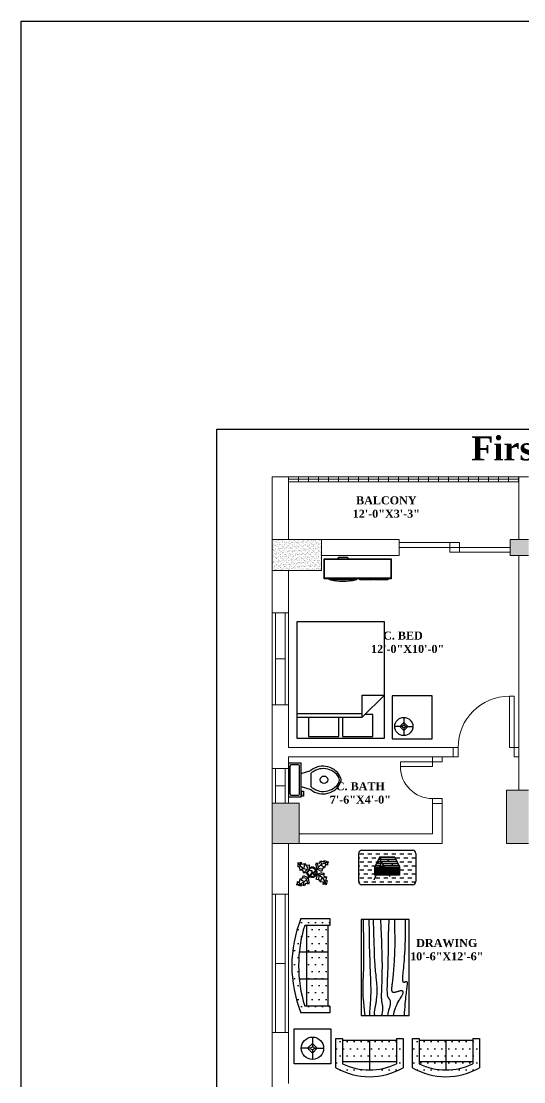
# Model space of a CAD drawing. Header units: inches. Extents: x -5775 to 2930, y 591 to 3437.
# Drawn here: x -5775 to -5461, y 1159 to 1822 of the extents above; entities that cross this region are included whole.
import ezdxf

# ---------------------------------------------------------------- set-up
doc = ezdxf.new("R2010")
doc.units = ezdxf.units.IN
doc.header["$LTSCALE"] = 20
doc.header["$MEASUREMENT"] = 0
doc.layers.get('0').update_dxf_attribs({"lineweight": 5})
for name, color, linetype in [('Accesories', 27, 'Continuous'), ('Box Text', 25, 'Continuous'), ('SpecialText', 4, 'Continuous'), ('Text', 250, 'Continuous')]:
    doc.layers.add(name, color=color, linetype=linetype)
for name, color, linetype, lineweight in [('Baranda', 251, 'Continuous', 5), ('Door', 32, 'Continuous', 5), ('Pillar', 250, 'Continuous', 5), ('Window', 32, 'Continuous', 5)]:
    doc.layers.add(name, color=color, linetype=linetype, lineweight=lineweight)
doc.styles.get("Standard").update_dxf_attribs({"font": 'times.ttf', "height": 6})
pattern_1 = [(360, (-5600.1784, 1162.061), (2.1875, 4.375), [0, -4.375])]

# ---------------------------------------------------------------- blocks, each defined once
blk = doc.blocks.new('Window1')
at = {"layer": 'Window'}
for p, q in [((36, 10), (-36, 10)), ((-36, 10), (-36, 0)), ((36, 8), (-36, 8)), ((0, 2), (0, 8)), ((36, 0), (36, 10)), ((-36, 2), (36, 2)), ((-36, 0), (36, 0))]:
    blk.add_line(p, q, dxfattribs=at)
blk = doc.blocks.new('Door4')
at = {"layer": 'Door'}
for points in [[(0, -3), (0, 0), (-6, 0), (-6, -3)], [(-26, -6), (-6, -6), (-6, -3), (-26, -3)], [(0, -29), (0, -26), (-6, -26), (-6, -29)]]:
    blk.add_lwpolyline(points, close=True, dxfattribs=at)
blk.add_arc((-6, -6), 20, 180, 270, dxfattribs=at)
blk = doc.blocks.new('Door1')
at = {"layer": 'Door'}
for points in [[(-6, 6), (-3, 6), (-3, 38), (-6, 38)], [(-41, 0), (-38, 0), (-38, 6), (-41, 6)], [(-3, 0), (0, 0), (0, 6), (-3, 6)]]:
    blk.add_lwpolyline(points, close=True, dxfattribs=at)
blk.add_arc((-6, 6), 32, 90, 180, dxfattribs=at)
blk = doc.blocks.new('Lamp - Table')
at = {"linetype": 'Continuous'}
for p, q in [((0, 7), (0, 1)), ((-1, 0), (-7, 0)), ((0, 3), (-3, 0)), ((-3, 0), (0, -3)), ((3, 0), (0, 3)), ((0, -3), (3, 0)), ((1, 0), (7, 0)), ((0, -1), (0, -7))]:
    blk.add_line(p, q, dxfattribs=at)
for radius in [7, 1]:
    blk.add_circle((0, 0), radius, dxfattribs=at)
blk = doc.blocks.new('Table - Rectangular Woodgrain 60 x 30 in.')
at = {"linetype": 'Continuous'}
for p, q in [((0, 0), (0, -30)), ((60, 0), (0, 0)), ((60, -30), (60, 0)), ((0, -30), (60, -30))]:
    blk.add_line(p, q, dxfattribs=at)
for points in [[(0, -2.4), (4.8155, -2.418), (9.0302, -2.4688), (12.709, -2.5477), (15.9167, -2.65), (18.7181, -2.7711), (21.1781, -2.9063), (23.3616, -3.0508), (25.3333, -3.2), (27.1477, -3.3495), (28.8172, -3.4958), (30.3437, -3.636), (31.7291, -3.7667), (32.9756, -3.8849), (34.0849, -3.9875), (35.059, -4.0714), (35.9, -4.1334), (36.6114, -4.1711), (37.2041, -4.1854), (37.6906, -4.1779), (38.0833, -4.15), (38.3948, -4.1034), (38.6375, -4.0396), (38.8239, -3.9602), (38.9666, -3.8667), (39.0764, -3.7608), (39.1573, -3.6448), (39.2116, -3.521), (39.2416, -3.3917), (39.2498, -3.2593), (39.2385, -3.1261), (39.21, -2.9944), (39.1666, -2.8667), (39.111, -2.7447), (39.0468, -2.6281), (38.978, -2.5163), (38.9083, -2.4083), (38.8418, -2.3035), (38.7823, -2.201), (38.7337, -2.1001), (38.7, -2), (38.6844, -1.9003), (38.6875, -1.8021), (38.7094, -1.707), (38.75, -1.6167), (38.8094, -1.5326), (38.8875, -1.4563), (38.9844, -1.3893), (39.1, -1.3333), (39.2351, -1.2896), (39.3937, -1.2583), (39.5804, -1.2396), (39.8, -1.2333), (40.057, -1.2396), (40.3562, -1.2583), (40.7023, -1.2896), (41.1, -1.3333), (41.5547, -1.3895), (42.0755, -1.4573), (42.6721, -1.5361), (43.3542, -1.625), (44.1316, -1.7233), (45.014, -1.8302), (46.0114, -1.9449), (47.1333, -2.0667), (48.3862, -2.1947), (49.7625, -2.3281), (51.2513, -2.4663), (52.8416, -2.6083), (54.5226, -2.7535), (56.2833, -2.9011), (58.1127, -3.0501), (60, -3.2)], [(0, -9.2), (6.5759, -9.0858), (11.9385, -9.0365), (16.2527, -9.0418), (19.6833, -9.0917), (22.3952, -9.1759), (24.5531, -9.2844), (26.322, -9.4069), (27.8666, -9.5333), (29.3241, -9.6553), (30.7203, -9.7719), (32.0532, -9.8837), (33.3208, -9.9917), (34.5213, -10.0965), (35.6526, -10.199), (36.7128, -10.2999), (37.7, -10.4), (38.6129, -10.4996), (39.4531, -10.5969), (40.223, -10.6895), (40.925, -10.775), (41.5613, -10.8512), (42.1344, -10.9156), (42.6465, -10.966), (43.1, -11), (43.4976, -11.0158), (43.8437, -11.0136), (44.143, -10.9942), (44.4, -10.9583), (44.6195, -10.9069), (44.8062, -10.8406), (44.9648, -10.7603), (45.1, -10.6667), (45.2155, -10.5598), (45.3114, -10.4365), (45.3871, -10.2929), (45.4416, -10.125), (45.4743, -9.929), (45.4844, -9.7011), (45.4709, -9.4371), (45.4333, -9.1333), (45.3716, -8.7883), (45.2896, -8.4104), (45.1919, -8.0107), (45.0833, -7.6), (44.9685, -7.1893), (44.8521, -6.7896), (44.7388, -6.4117), (44.6333, -6.0667), (44.54, -5.7628), (44.4614, -5.4979), (44.4001, -5.2675), (44.3583, -5.0667), (44.3384, -4.8909), (44.3427, -4.7354), (44.3736, -4.5956), (44.4333, -4.4667), (44.5236, -4.3453), (44.6427, -4.2333), (44.7884, -4.1339), (44.9583, -4.05), (45.1501, -3.9849), (45.3614, -3.9417), (45.59, -3.9234), (45.8333, -3.9333), (46.0915, -3.9749), (46.3734, -4.0531), (46.6906, -4.1736), (47.0542, -4.3417), (47.4756, -4.5629), (47.9661, -4.8427), (48.5372, -5.1866), (49.2, -5.6), (49.9676, -6.0844), (50.8594, -6.625), (51.8965, -7.2031), (53.1, -7.8), (54.491, -8.3969), (56.0906, -8.975), (57.9199, -9.5156), (60, -10)], [(0, -12.8), (5.1847, -12.9322), (9.6213, -13.0323), (13.3963, -13.1059), (16.5958, -13.1583), (19.3063, -13.1952), (21.614, -13.2219), (23.6054, -13.2439), (25.3666, -13.2667), (26.9728, -13.2947), (28.4531, -13.3281), (29.8256, -13.3663), (31.1083, -13.4083), (32.3191, -13.4535), (33.476, -13.501), (34.597, -13.5501), (35.7, -13.6), (36.7984, -13.6497), (37.8875, -13.6979), (38.9578, -13.743), (40, -13.7833), (41.0047, -13.8174), (41.9625, -13.8438), (42.864, -13.8607), (43.7, -13.8667), (44.4631, -13.8604), (45.1552, -13.8417), (45.7801, -13.8104), (46.3416, -13.7667), (46.8439, -13.7104), (47.2906, -13.6417), (47.6858, -13.5604), (48.0333, -13.4667), (48.3375, -13.3608), (48.6042, -13.2448), (48.8396, -13.121), (49.05, -12.9917), (49.2417, -12.8593), (49.4208, -12.7261), (49.5937, -12.5944), (49.7667, -12.4667), (49.9452, -12.3451), (50.1323, -12.2313), (50.3303, -12.1268), (50.5416, -12.0333), (50.7686, -11.9524), (51.0135, -11.8854), (51.2788, -11.8341), (51.5666, -11.8), (51.8785, -11.7843), (52.2116, -11.7865), (52.562, -11.8059), (52.926, -11.8417), (53.2998, -11.8931), (53.6795, -11.9594), (54.0614, -12.0397), (54.4416, -12.1333), (54.8223, -12.2401), (55.2293, -12.3625), (55.6942, -12.5037), (56.2489, -12.6667), (56.9251, -12.8547), (57.7545, -13.0708), (58.7689, -13.3182), (60, -13.6)], [(0, -18), (5.124, -17.7273), (9.6609, -17.5057), (13.6705, -17.3303), (17.2125, -17.1958), (20.3467, -17.0973), (23.1328, -17.0297), (25.6307, -16.9878), (27.9, -16.9667), (29.9928, -16.9617), (31.9302, -16.9703), (33.7254, -16.9907), (35.3917, -17.0208), (36.9423, -17.0588), (38.3906, -17.1026), (39.7499, -17.1503), (41.0333, -17.2), (42.2519, -17.2496), (43.4073, -17.2969), (44.4986, -17.3395), (45.525, -17.375), (46.4858, -17.4012), (47.3802, -17.4156), (48.2074, -17.416), (48.9667, -17.4), (49.6583, -17.3662), (50.2872, -17.3167), (50.8595, -17.2547), (51.3812, -17.1833), (51.8584, -17.1057), (52.2971, -17.025), (52.7034, -16.9443), (53.0833, -16.8667), (53.443, -16.7951), (53.789, -16.7313), (54.128, -16.6768), (54.4666, -16.6334), (54.8115, -16.6024), (55.1693, -16.5854), (55.5465, -16.5841), (55.95, -16.6), (56.3828, -16.6337), (56.8346, -16.6823), (57.2915, -16.7418), (57.7396, -16.8084), (58.165, -16.878), (58.5539, -16.9469), (58.8924, -17.0111), (59.1666, -17.0667), (59.3679, -17.1107), (59.5078, -17.1438), (59.6032, -17.1675), (59.6708, -17.1833), (59.7275, -17.193), (59.7901, -17.1979), (59.8753, -17.1998), (60, -17.2)], [(0, -22.4), (8.0098, -22.2501), (14.4094, -22.1011), (19.4168, -21.9535), (23.25, -21.8083), (26.1269, -21.6663), (28.2656, -21.5281), (29.884, -21.3947), (31.2, -21.2667), (32.3967, -21.1448), (33.5172, -21.0292), (34.5697, -20.9198), (35.5625, -20.8167), (36.5037, -20.7198), (37.4015, -20.6292), (38.2642, -20.5448), (39.1, -20.4667), (39.9164, -20.3951), (40.7187, -20.3313), (41.5117, -20.2768), (42.3, -20.2333), (43.0883, -20.2024), (43.8812, -20.1854), (44.6836, -20.1841), (45.5, -20.2), (46.3328, -20.234), (47.1747, -20.2844), (48.0163, -20.3488), (48.8479, -20.425), (49.66, -20.5106), (50.4429, -20.6031), (51.1872, -20.7004), (51.8833, -20.8), (52.5246, -20.8999), (53.1166, -20.9995), (53.6681, -21.0983), (54.1875, -21.1958), (54.6834, -21.2919), (55.1646, -21.3859), (55.6394, -21.4777), (56.1167, -21.5667), (56.6028, -21.6515), (57.0961, -21.7266), (57.5929, -21.7852), (58.0896, -21.8208), (58.5823, -21.8268), (59.0674, -21.7964), (59.5412, -21.723), (60, -21.6)], [(0, -25.2), (8.6355, -25.0504), (15.7026, -24.9031), (21.4049, -24.7606), (25.9458, -24.625), (29.529, -24.4988), (32.3578, -24.3844), (34.6359, -24.284), (36.5667, -24.2), (38.3213, -24.1341), (39.9417, -24.0854), (41.437, -24.0523), (42.8167, -24.0333), (44.0901, -24.0268), (45.2667, -24.0313), (46.3557, -24.0451), (47.3667, -24.0667), (48.309, -24.0947), (49.1928, -24.1287), (50.0284, -24.168), (50.826, -24.2125), (51.5959, -24.2617), (52.3483, -24.3151), (53.0935, -24.3725), (53.8417, -24.4334), (54.6009, -24.497), (55.3699, -24.561), (56.1454, -24.6226), (56.9239, -24.6792), (57.7021, -24.7279), (58.4764, -24.7662), (59.2435, -24.7911), (60, -24.8)], [(0, -28.8), (5.6867, -28.6681), (10.45, -28.5698), (14.407, -28.5012), (17.675, -28.4584), (20.3711, -28.4374), (22.6125, -28.4344), (24.5164, -28.4455), (26.2, -28.4667), (27.762, -28.4947), (29.2276, -28.5281), (30.6033, -28.5663), (31.8958, -28.6084), (33.1118, -28.6535), (34.2578, -28.7011), (35.3405, -28.7501), (36.3666, -28.8), (37.3443, -28.8497), (38.288, -28.8974), (39.2137, -28.9412), (40.1375, -28.9792), (41.0753, -29.0093), (42.0432, -29.0297), (43.0572, -29.0384), (44.1333, -29.0333), (45.2936, -29.0114), (46.5843, -28.9641), (48.0579, -28.8816), (49.7666, -28.7542), (51.7629, -28.5721), (54.0989, -28.3255), (56.8272, -28.0048), (60, -27.6)]]:
    blk.add_lwpolyline(points, dxfattribs=at)
blk = doc.blocks.new('Bed - Queen')
at = {"linetype": 'Continuous'}
for p, q in [((0, -80.00003), (0, 0)), ((0, 0), (59.99999, 0)), ((59.99999, 0), (59.99999, -80.00003)), ((7.99999, -1.2), (28.79998, -1.2)), ((7.99999, -14.4), (7.99999, -1.2)), ((28.79998, -1.2), (28.79998, -14.4)), ((31.19999, -1.2), (51.99999, -1.2)), ((31.19999, -14.4), (31.19999, -1.2)), ((51.99999, -1.2), (51.99999, -16.4)), ((0, -14.4), (44.8, -14.4)), ((59.99999, -29.6), (44.8, -14.4)), ((44.8, -14.4), (44.8, -29.6)), ((44.8, -16.8), (0, -16.8)), ((51.99999, -16.4), (46.79936, -16.4)), ((44.8, -29.6), (59.99999, -29.6)), ((59.99999, -80.00003), (0, -80.00003))]:
    blk.add_line(p, q, dxfattribs=at)
blk = doc.blocks.new('Entertainment Center')
at = {"linetype": 'Continuous'}
for p, q in [((-4, 0), (-5, -1)), ((4, 0), (-4, 0)), ((5, -1), (4, 0)), ((-17, -19), (-17, -1)), ((-17, -1), (43, -1)), ((-16.5, -18.5), (-16.5, -1.5)), ((-16.5, -1.5), (42.5, -1.5)), ((42.5, -1.5), (42.5, -18.5)), ((43, -1), (43, -19)), ((42.5, -18.5), (-16.5, -18.5)), ((43, -19), (-17, -19)), ((-12, -20), (-12, -19)), ((12, -20), (-12, -20)), ((12, -19), (12, -20)), ((15, -20), (15, -19)), ((27, -20), (15, -20)), ((27, -19), (27, -20)), ((28, -20), (28, -19)), ((40, -20), (28, -20)), ((40, -19), (40, -20))]:
    blk.add_line(p, q, dxfattribs=at)
blk.add_arc((0, 40), 61, 259.6111, 280.3889, dxfattribs=at)
blk = doc.blocks.new('Sofa - Roundback 7 ft.')
at = {"linetype": 'Continuous'}
for p, q in [((-12.00002, -32.4421), (-12.00003, -6.5971)), ((11.99997, -32.4421), (11.99998, -6.5971)), ((-36.000027, -34), (-36.000027, -11.4696)), ((-35.999844, -13.3819), (35.9998, -13.3819)), ((35.99998, -34), (35.99998, -11.4696)), ((-36.000027, -32.4421), (35.99998, -32.4421))]:
    blk.add_line(p, q, dxfattribs=at)
for points in [[(-36.000027, -34), (-42.000027, -34), (-42.000027, -8)], [(41.99998, -8), (41.99998, -34), (35.99998, -34)]]:
    blk.add_lwpolyline(points, dxfattribs=at)
for centre, radius, start, end in [((0, -114.25), 114.25, 68.43141, 111.5686), ((-0.00001, -127.1968), 121.1968, 72.72033, 107.2797)]:
    blk.add_arc(centre, radius, start, end, dxfattribs=at)
blk = doc.blocks.new('Toilet - top')
for p, q in [((9.5, -6), (9.5, -2)), ((-10, -8.5), (-8, -8.5)), ((-10, -9.5), (-10, -8.5)), ((-7, -9.5), (-10, -9.5)), ((-8, -8.5), (-8, -8)), ((-7, -8), (-7, -9.5)), ((-4, -8), (-6, -14)), ((4, -8), (6, -14)), ((4, -14), (-4, -14))]:
    blk.add_line(p, q)
blk.add_lwpolyline([(10.5, -8), (10.5, 0), (-10.5, 0), (-10.5, -8)], close=True)
for points in [[(-9.5, -2), (-9.5, -6)], [(8.5, -1), (-8.5, -1)], [(-8.5, -7), (8.5, -7)]]:
    blk.add_lwpolyline(points)
for centre, radius, start, end in [((-8.62, -1.88), 0.884, 81.8699, 188.1301), ((-8.62, -6.12), 0.884, 171.8699, 278.1301), ((8.62, -1.88), 0.884, 351.8699, 98.1301), ((8.62, -6.12), 0.884, 261.8699, 8.1301), ((3.52, -21.58), 12.17, 141.46911, 247.97143), ((4.2, -21.82), 11.33, 136.36773, 238.94682), ((-3.52, -21.58), 12.17, 292.02843, 38.53071), ((-4.2, -21.82), 11.33, 301.05301, 43.63209), ((0, -27.88), 4, 245.73182, 294.26817), ((0, -29), 4, 254.86053, 285.13947)]:
    blk.add_arc(centre, radius, start, end)
blk = doc.blocks.new('Sofa - Roundback Loveseat 5 ft.')
at = {"linetype": 'Continuous'}
for p, q in [((0, -32.44198), (0, -5.99998)), ((-24, -33.99998), (-24, -11.46958)), ((-23.9998, -13.38178), (23.99986, -13.38178)), ((24.00004, -33.99998), (24.00004, -11.46958)), ((-24, -32.44198), (24.00004, -32.44198))]:
    blk.add_line(p, q, dxfattribs=at)
for points in [[(-24, -33.99998), (-30, -33.99998), (-30, -7.99998)], [(30.00004, -7.99998), (30.00004, -33.99998), (24.00004, -33.99998)]]:
    blk.add_lwpolyline(points, dxfattribs=at)
for centre, radius, start, end in [((0, -60.24998), 60.24998, 60.13715, 119.8628), ((0, -61.38438), 55.38444, 64.32083, 115.6792)]:
    blk.add_arc(centre, radius, start, end, dxfattribs=at)
blk = doc.blocks.new('Plant - Rubber or Philodendron')
at = {"linetype": 'Continuous'}
for p, q in [((8.8871, 10.7908), (9.9809, 13.4933)), ((9.9809, 13.4933), (13.3837, 12.301)), ((10.5828, 12.6946), (10.8893, 9.7953)), ((13.3837, 12.301), (14.68, 13.9039)), ((14.5816, 13.2037), (14.3848, 11.8033)), ((14.68, 13.9039), (19.3848, 11.8146)), ((-16.2005, 11.4774), (-13.9899, 8.1064)), ((-16.2005, 11.4774), (-14.8639, 10.7964)), ((-16.0159, 6.3329), (-16.2005, 11.4774)), ((-14.0069, 5.8704), (-16.0159, 6.3329)), ((-15.3434, 6.5514), (-13.9984, 6.9884)), ((-14.8639, 10.7964), (-12.6195, 11.8975)), ((-13.5868, 2.2894), (-14.0069, 5.8704)), ((-13.9899, 8.1064), (-9.5434, 4.7185)), ((-10.6784, 2.491), (-13.5868, 2.2894)), ((-13.3174, 8.325), (-13.0735, 11.0065)), ((-13.1329, 3.1804), (-10.6614, 4.727)), ((-12.6195, 11.8975), (-12.1909, 9.4345)), ((-12.1909, 9.4345), (-8.3829, 10.3)), ((-9.5858, -0.8715), (-10.6784, 2.491)), ((-9.5434, 4.7185), (-4.1917, 2.9888)), ((-9.1318, 0.0195), (-5.9793, 2.9025)), ((-8.8369, 9.409), (-9.0894, 5.6095)), ((-8.3829, 10.3), (-7.0549, 8.501)), ((-7.1228, -0.443), (-3.5248, 2.2131)), ((-7.0549, 8.501), (-3.0284, 8.6941)), ((-4.8529, 4.012), (-5.7184, 7.82)), ((-3.5248, 2.2131), (-3.3011, 2.4355)), ((-3.3011, 2.4355), (-0.5306, 1.7947)), ((-3.0284, 8.6941), (-3.0709, 3.1041)), ((-3.0709, 3.1041), (0.0797, 2.3163)), ((-0.5306, 1.7947), (-0.2255, -0.5527)), ((-0.5306, 1.7947), (-0.5306, 1.7947)), ((0.0797, 2.3163), (0.4866, -0.031)), ((0.4866, -0.031), (2.1141, 0.2298)), ((2.1141, 0.2298), (5.4346, 3.9146)), ((6.1032, 3.6844), (2.8262, -0.031)), ((4.6914, 8.8812), (5.3859, 11.2828)), ((4.6914, 8.8812), (5.5014, 4.4831)), ((5.3859, 11.2828), (8.8871, 10.7908)), ((5.4346, 3.9146), (5.5014, 4.4831)), ((5.9878, 10.4842), (7.1971, 6.3869)), ((11.1089, 1.1958), (6.1032, 3.6844)), ((10.3916, 8.7942), (6.2847, 4.4028)), ((7.7005, 4.8881), (11.5025, 3.9967)), ((15.3859, 11.3055), (10.3916, 8.7942)), ((14.2977, 6.1031), (10.9934, 7.9956)), ((12.7005, 4.8994), (11.1089, 1.1958)), ((14.8995, 5.3044), (12.7005, 4.8994)), ((15.7909, 9.1065), (14.8995, 5.3044)), ((15.2875, 10.6053), (17.5907, 9.2105)), ((19.3848, 11.8146), (15.3859, 11.3055)), ((18.1925, 8.4119), (15.7909, 9.1065)), ((19.3848, 11.8146), (18.1868, 10.9119)), ((18.1868, 10.9119), (18.1925, 8.4119)), ((-16.8157, -10.7754), (-14.4141, -11.4699)), ((-16.8101, -13.2754), (-16.8157, -10.7754)), ((-13.9107, -12.9688), (-16.2139, -11.574)), ((-14.4141, -11.4699), (-13.5228, -7.6679)), ((-14.0091, -13.669), (-9.0148, -11.1577)), ((-13.5228, -7.6679), (-11.3237, -7.2629)), ((-12.921, -8.4665), (-9.6166, -10.359)), ((-11.3237, -7.2629), (-9.7321, -3.5593)), ((-6.3237, -7.2516), (-10.1257, -6.3602)), ((-9.7321, -3.5593), (-4.7264, -6.0479)), ((-7.1228, -0.443), (-9.5858, -0.8715)), ((-9.206, -15.0581), (-9.5126, -12.1588)), ((-9.0148, -11.1577), (-4.9047, -6.8122)), ((-4.611, -12.8477), (-5.8203, -8.7504)), ((-2.019, -3.6148), (-4.7264, -6.0479)), ((-4.1246, -6.8466), (-4.0579, -6.2781)), ((-3.3146, -11.2447), (-4.1246, -6.8466)), ((-4.0579, -6.2781), (-0.9375, -3.1608)), ((-3.3146, -11.2447), (-4.0092, -13.6463)), ((-2.019, -3.6148), (-0.2255, -0.5527)), ((-0.9375, -3.1608), (0.5883, -0.8135)), ((0.5883, -0.8135), (2.2447, -2.0916)), ((2.8262, -0.031), (1.3003, -0.5527)), ((1.3003, -0.5527), (2.4193, -1.4655)), ((2.2447, -2.0916), (6.7108, -2.6626)), ((2.4193, -1.4655), (6.895, -2.1175)), ((4.943, -7.9659), (6.7108, -2.6626)), ((8.8321, -9.0266), (4.943, -7.9659)), ((11.6605, -0.5413), (6.895, -2.1175)), ((12.3677, -6.1981), (7.219, -2.6772)), ((8.125, -4.0768), (7.7715, -7.9659)), ((8.3544, -2.7453), (13.1973, -2.1704)), ((9.5392, -11.1479), (8.8321, -9.0266)), ((13.4283, -11.5015), (9.5392, -11.1479)), ((10.2463, -10.4408), (11.6605, -6.9053)), ((11.6605, -0.5413), (14.1354, -0.8948)), ((15.5496, -10.7943), (12.3677, -6.1981)), ((13.0748, -13.9763), (13.4283, -11.5015)), ((16.2567, -5.8446), (13.4283, -6.5517)), ((14.8425, -10.7943), (13.7819, -13.2692)), ((14.1354, -0.8948), (14.1354, -4.4304)), ((14.1354, -4.4304), (16.9638, -5.1375)), ((16.6103, -14.6834), (15.5496, -10.7943)), ((17.3174, -9.7337), (15.9032, -9.7337)), ((16.9638, -5.1375), (16.2567, -8.673)), ((16.2567, -8.673), (18.0245, -9.7337)), ((18.0245, -9.7337), (16.6103, -14.6834)), ((-18.008, -14.1781), (-16.8101, -13.2754)), ((-18.008, -14.1781), (-14.0091, -13.669)), ((-13.3032, -16.2674), (-18.008, -14.1781)), ((-12.0069, -14.6645), (-13.3032, -16.2674)), ((-13.2048, -15.5672), (-13.008, -14.1668)), ((-8.6042, -15.8568), (-12.0069, -14.6645)), ((-7.5103, -13.1543), (-8.6042, -15.8568)), ((-4.0092, -13.6463), (-7.5103, -13.1543)), ((15.5496, -13.6228), (13.0748, -13.9763)), ((16.6103, -14.6834), (15.5496, -13.6228))]:
    blk.add_line(p, q, dxfattribs=at)
for centre, radius, start, end in [((0.0308, 0.1664), 6, 178.6147, 235.1169), ((0.0308, 0.1664), 5, 168.1647, 238.6725), ((0, 0), 6.1275, 34.37569, 120.1028), ((-0.0601, -0.2075), 5.2461, 33.82192, 124.9414), ((-0.2664, 0.1682), 5.2775, 338.4094, 20.03007), ((-0.098, 0.1364), 6.1288, 341.2017, 26.09184), ((-0.0234, 0.3825), 6.1492, 242.5812, 331.2714), ((-0.1102, 0.4886), 5.2883, 247.3711, 327.472)]:
    blk.add_arc(centre, radius, start, end, dxfattribs=at)

msp = doc.modelspace()

# ---------------------------------------------------------------- hatches: boundary and pattern name
at = {"layer": 'Accesories'}
h = msp.add_hatch(dxfattribs=at)
h.set_pattern_fill('DASH', color=256, scale=20, angle=180, style=0)
h.set_pattern_definition([(180, (-5528.7992, 1303.5828), (-2.5, -2.5), [2.5, -2.5])])
h.paths.add_polyline_path([(-5528.8, 1301.58, 0.414214), (-5530.8, 1303.58), (-5562.49, 1303.58, 0.414214), (-5564.49, 1301.58), (-5564.49, 1284.05, 0.414214), (-5562.49, 1282.05), (-5530.8, 1282.05, 0.414214), (-5528.8, 1284.05)])
h.paths.add_polyline_path([(-5538.95, 1293.23), (-5538.95, 1288.03), (-5554.41, 1288.03), (-5554.41, 1293.23), (-5551.46, 1299.14), (-5541.9, 1299.14)], flags=16)
h.paths.add_polyline_path([(-5551.51, 1293.23), (-5550.24, 1296.18), (-5548.52, 1293.23)], flags=0)
h = msp.add_hatch(dxfattribs=at)
h.set_pattern_fill('AR-RSHKE', color=256, scale=2, angle=180, style=0)
h.set_pattern_definition([(180, (-5538.95, 1299.135), (-51, -24), [12, -10, 14, -6, 18, -8]), (180, (-5550.95, 1298.135), (-51, -24), [10, -38, 8, -12]), (180, (-5574.95, 1300.635), (-51, -24), [6, -62]), (270, (-5538.95, 1299.135), (17, -24), [23, -73]), (270, (-5550.95, 1299.135), (17, -24), [22.5, -73.5]), (270, (-5560.95, 1299.135), (17, -24), [21, -75]), (270, (-5574.95, 1300.635), (17, -24), [23, -73]), (270, (-5580.95, 1300.635), (17, -24), [23, -73]), (270, (-5598.95, 1299.135), (17, -24), [22, -74])])
h.paths.add_polyline_path([(-5551.46, 1299.14), (-5554.41, 1293.23), (-5551.51, 1293.23), (-5550.24, 1296.18), (-5548.52, 1293.23), (-5538.95, 1293.23), (-5541.9, 1299.14)])
h = msp.add_hatch(dxfattribs=at)
h.set_pattern_fill('DOLMIT', color=256, scale=5, angle=180, style=0)
h.set_pattern_definition([(180, (-5538.9494, 1299.135), (-5e-16, -1.25), []), (225, (-5538.9494, 1299.135), (2.5, -2.5), [1.7678, -3.5355])])
h.paths.add_polyline_path([(-5551.46, 1299.14), (-5554.41, 1293.23), (-5551.51, 1293.23), (-5550.24, 1296.18), (-5548.52, 1293.23), (-5538.95, 1293.23), (-5541.9, 1299.14)])
h = msp.add_hatch(dxfattribs=at)
h.set_pattern_fill('BOX', color=256, angle=180, style=0)
h.set_pattern_definition([(270, (-5538.9494, 1293.2343), (1, -4e-16), []), (270, (-5539.1994, 1293.2343), (1, -4e-16), []), (180, (-5538.9494, 1293.2343), (-4e-16, -1), [-0.25, 0.25]), (180, (-5538.9494, 1292.9843), (-4e-16, -1), [-0.25, 0.25]), (180, (-5538.9494, 1292.7343), (-4e-16, -1), [0.25, -0.25]), (180, (-5538.9494, 1292.4843), (-4e-16, -1), [0.25, -0.25]), (270, (-5539.4494, 1293.2343), (1, -4e-16), [0.25, -0.25]), (270, (-5539.6994, 1293.2343), (1, -4e-16), [0.25, -0.25])])
h.paths.add_polyline_path([(-5548.52, 1293.23), (-5545.49, 1288.03), (-5538.95, 1288.03), (-5538.95, 1293.23)])
h.paths.add_polyline_path([(-5553.76, 1288.03), (-5545.49, 1288.03), (-5548.52, 1293.23), (-5551.51, 1293.23)])
h.paths.add_polyline_path([(-5551.51, 1293.23), (-5554.41, 1293.23), (-5554.41, 1288.03), (-5553.76, 1288.03)])
h = msp.add_hatch(dxfattribs=at)
h.set_pattern_fill('DOTS', color=256, scale=70, style=0)
h.set_pattern_definition(pattern_1)
h.paths.add_polyline_path([(-5583.55, 1256.61), (-5596.89, 1256.61), (-5596.89, 1239.81), (-5583.55, 1239.81)], flags=16)
h.paths.add_polyline_path([(-5598.23, 1206.21, -0.151948), (-5598.23, 1256.61), (-5582.46, 1256.61), (-5582.46, 1260.81), (-5600.66, 1260.81, 0.190476), (-5600.66, 1202.01), (-5582.46, 1202.01), (-5582.46, 1206.21)])
h = msp.add_hatch(dxfattribs=at)
h.set_pattern_fill('DOTS', color=256, scale=70, style=0)
h.set_pattern_definition(pattern_1)
h.paths.add_polyline_path([(-5510.02, 1184.77), (-5526.82, 1184.77), (-5526.82, 1171.43), (-5510.02, 1171.43)], flags=17)
h.paths.add_polyline_path([(-5493.22, 1184.77), (-5510.02, 1184.77), (-5510.02, 1171.43), (-5493.22, 1171.43)], flags=17)
h.paths.add_polyline_path([(-5493.22, 1171.43), (-5510.02, 1171.43), (-5510.02, 1166.26, 0.112519), (-5493.22, 1170.09)], flags=17)
h.paths.add_polyline_path([(-5510.02, 1171.43), (-5526.82, 1171.43), (-5526.82, 1170.09, 0.112519), (-5510.02, 1166.26)], flags=17)
h.paths.add_polyline_path([(-5526.82, 1185.86), (-5531.02, 1185.86), (-5531.02, 1167.66, 0.266667), (-5489.02, 1167.66), (-5489.02, 1185.86), (-5493.22, 1185.86), (-5493.22, 1170.09, -0.227923), (-5526.82, 1170.09)])
h.paths.add_polyline_path([(-5583.55, 1239.81), (-5596.89, 1239.81), (-5596.89, 1223.01), (-5583.55, 1223.01)])
h.paths.add_polyline_path([(-5583.55, 1256.61), (-5596.89, 1256.61), (-5596.89, 1239.81), (-5583.55, 1239.81)])
h = msp.add_hatch(dxfattribs=at)
h.set_pattern_fill('DOTS', color=256, scale=70, style=0)
h.set_pattern_definition(pattern_1)
h.paths.add_polyline_path([(-5596.89, 1223.01), (-5596.89, 1206.21), (-5583.55, 1206.21), (-5583.55, 1223.01)], flags=17)
h = msp.add_hatch(dxfattribs=at)
h.set_pattern_fill('DOTS', color=256, scale=70, style=0)
h.set_pattern_definition(pattern_1)
h.paths.add_polyline_path([(-5578.76, 1185.86), (-5578.76, 1167.66, 0.266667), (-5536.76, 1167.66), (-5536.76, 1185.86), (-5540.96, 1185.86), (-5540.96, 1170.09, -0.227923), (-5574.56, 1170.09), (-5574.56, 1185.86)])
h = msp.add_hatch(dxfattribs=at)
h.set_pattern_fill('DOTS', color=256, scale=70, style=0)
h.set_pattern_definition(pattern_1)
h.paths.add_polyline_path([(-5557.76, 1184.77), (-5574.56, 1184.77), (-5574.56, 1171.43), (-5557.76, 1171.43)], flags=17)
h = msp.add_hatch(dxfattribs=at)
h.set_pattern_fill('DOTS', color=256, scale=70, style=0)
h.set_pattern_definition(pattern_1)
h.paths.add_polyline_path([(-5540.96, 1184.77), (-5557.76, 1184.77), (-5557.76, 1171.43), (-5540.96, 1171.43)], flags=17)
at = {"layer": 'Baranda'}
h = msp.add_hatch(dxfattribs=at)
h.set_pattern_fill('GRATE', color=256, scale=50, style=0)
h.set_pattern_definition([(360, (-5608.4452, 1533.861), (4e-16, 1.5625), []), (90, (-5608.445, 1533.861), (-6.25, 2e-15), [])])
h.paths.add_polyline_path([(-5464.45, 1536.86), (-5608.45, 1536.86), (-5608.45, 1533.86), (-5464.45, 1533.86)])
at = {"layer": 'Pillar'}
h = msp.add_hatch(dxfattribs=at)
h.set_pattern_fill('AR-SAND', color=256, style=0)
h.set_pattern_definition([(37.5, (-5618.4452, 753.861), (-0.0629934, 1.9268238), [0, -1.52, 0, -1.7, 0, -1.625]), (7.5, (-5618.4452, 753.861), (1.769777, 2.822146), [0, -0.82, 0, -1.37, 0, -0.525]), (327.5, (-5619.6752, 753.861), (3.114142, 0.005659), [0, -0.5, 0, -1.8, 0, -2.35]), (317.5, (-5619.6752, 753.861), (3.006127, 0.8776756), [0, -0.25, 0, -1.18, 0, -1.35])])
h.paths.add_polyline_path([(-5100.45, 799.3), (-5131.1, 799.3), (-5131.1, 779.86), (-5100.45, 779.86)])
h.paths.add_polyline_path([(-5100.45, 990.59), (-5131.1, 990.59), (-5131.1, 971.15), (-5100.45, 971.15)])
h.paths.add_polyline_path([(-5230.45, 792.34), (-5243.9, 792.34), (-5243.9, 753.86), (-5230.45, 753.86)])
h.paths.add_polyline_path([(-5230.45, 983.86), (-5258.87, 983.86), (-5258.87, 977.86), (-5258.87, 969.64), (-5230.45, 969.64)])
h.paths.add_polyline_path([(-5100.45, 1333.03), (-5110.45, 1333.03), (-5117.24, 1333.03), (-5117.24, 1307.86), (-5100.45, 1307.86)])
h.paths.add_polyline_path([(-5246.6, 1341.09), (-5260.45, 1341.09), (-5260.45, 1313.86), (-5260.45, 1307.86), (-5254.45, 1307.86), (-5246.6, 1307.86)])
h.paths.add_polyline_path([(-5458.45, 1497.86), (-5469.9, 1497.86), (-5469.9, 1487.86), (-5458.45, 1487.86)])
h.paths.add_polyline_path([(-5601.65, 1333.03), (-5618.45, 1333.03), (-5618.45, 1307.86), (-5601.65, 1307.86)])
h.paths.add_polyline_path([(-5458.45, 1341.09), (-5472.29, 1341.09), (-5472.29, 1307.86), (-5464.45, 1307.86), (-5458.45, 1307.86), (-5458.45, 1313.86)])
h.paths.add_polyline_path([(-5587.79, 990.59), (-5618.45, 990.59), (-5618.45, 971.15), (-5587.79, 971.15)])
h.paths.add_polyline_path([(-5460.02, 983.86), (-5488.45, 983.86), (-5488.45, 969.64), (-5460.02, 969.64)])
h.paths.add_polyline_path([(-5587.79, 799.3), (-5618.45, 799.3), (-5618.45, 779.86), (-5587.79, 779.86)])
h.paths.add_polyline_path([(-5475, 792.34), (-5488.45, 792.34), (-5488.45, 753.86), (-5475, 753.86)])
h = msp.add_hatch(dxfattribs=at)
h.set_pattern_fill('AR-SAND', color=256, style=0)
h.set_pattern_definition([(37.5, (-5618.359, 1478.419), (-0.06299, 1.926824), [0, -1.52, 0, -1.7, 0, -1.625]), (7.5, (-5618.359, 1478.419), (1.76978, 2.82215), [0, -0.82, 0, -1.37, 0, -0.525]), (327.5, (-5619.589, 1478.419), (3.11414, 0.00566), [0, -0.5, 0, -1.8, 0, -2.35]), (317.5, (-5619.589, 1478.419), (3.00613, 0.87768), [0, -0.25, 0, -1.18, 0, -1.35])])
h.paths.add_polyline_path([(-5618.36, 1478.42), (-5587.71, 1478.42), (-5587.71, 1497.86), (-5618.36, 1497.86)])

# ---------------------------------------------------------------- linework, layer by layer
for p, q in [((-5618.45, 1536.86), (-5618.45, 1497.86)), ((-5618.45, 1536.86), (-5608.45, 1536.86)), ((-5608.45, 1536.86), (-5608.45, 1497.86)), ((-5464.45, 1524.86), (-5464.45, 1536.86)), ((-5464.45, 1536.86), (-5458.45, 1536.86)), ((-5464.45, 1524.86), (-5464.45, 1497.86)), ((-5608.45, 1497.86), (-5618.36, 1497.86)), ((-5539.26, 1497.86), (-5608.45, 1497.86)), ((-5539.26, 1497.86), (-5553.45, 1497.86)), ((-5539.26, 1487.86), (-5539.26, 1497.86)), ((-5559.45, 1487.86), (-5587.71, 1487.86)), ((-5553.45, 1487.86), (-5559.45, 1487.86)), ((-5553.45, 1487.86), (-5539.26, 1487.86)), ((-5464.45, 1487.86), (-5464.45, 1367.86)), ((-5618.45, 1478.42), (-5618.45, 727.86)), ((-5608.45, 1478.42), (-5608.45, 1367.86)), ((-5608.45, 1367.86), (-5502.45, 1367.86)), ((-5512.45, 1367.86), (-5502.45, 1367.86)), ((-5470.45, 1367.86), (-5464.45, 1367.86)), ((-5470.45, 1367.86), (-5464.45, 1367.86)), ((-5608.45, 1361.86), (-5518.45, 1361.86)), ((-5608.45, 1361.86), (-5608.45, 1333.03)), ((-5518.45, 1361.86), (-5518.45, 1355.86)), ((-5512.45, 1361.86), (-5502.45, 1361.86)), ((-5512.45, 1361.86), (-5512.45, 1358.86)), ((-5467.45, 1361.86), (-5464.45, 1361.86)), ((-5464.45, 1361.86), (-5464.45, 1341.09)), ((-5518.45, 1335.86), (-5518.45, 1313.86)), ((-5512.45, 1335.86), (-5512.45, 1307.86)), ((-5601.65, 1313.86), (-5518.45, 1313.86)), ((-5608.45, 1307.86), (-5512.45, 1307.86)), ((-5608.45, 1307.86), (-5608.45, 1157.86))]:
    msp.add_line(p, q)
at = {"layer": 'Accesories'}
for p, q in [((-5564.49, 1284.05), (-5564.49, 1301.58)), ((-5562.49, 1303.58), (-5530.8, 1303.58)), ((-5551.46, 1299.14), (-5554.41, 1293.23)), ((-5541.9, 1299.14), (-5551.46, 1299.14)), ((-5541.9, 1299.14), (-5538.95, 1293.23)), ((-5528.8, 1301.58), (-5528.8, 1284.05)), ((-5550.24, 1296.18), (-5555.1, 1284.9)), ((-5554.41, 1288.03), (-5554.41, 1293.23)), ((-5554.41, 1293.23), (-5538.95, 1293.23)), ((-5550.24, 1296.18), (-5545.04, 1287.25)), ((-5538.95, 1293.23), (-5538.95, 1288.03)), ((-5538.95, 1288.03), (-5554.41, 1288.03)), ((-5530.8, 1282.05), (-5562.49, 1282.05)), ((-5604.87, 1192.04), (-5581.92, 1192.04)), ((-5604.87, 1170.03), (-5604.87, 1192.04)), ((-5581.92, 1192.04), (-5581.92, 1170.03)), ((-5581.92, 1170.03), (-5604.87, 1170.03))]:
    msp.add_line(p, q, dxfattribs=at)
msp.add_lwpolyline([(-5543.65, 1373.09), (-5518.61, 1373.09), (-5518.61, 1400.03), (-5543.65, 1400.03)], close=True, dxfattribs=at)
msp.add_circle((-5586.19, 1347.6), 2.34, dxfattribs=at)
for centre, start, end in [((-5562.49, 1301.58), 90, 180), ((-5530.8, 1301.58), 0, 90), ((-5562.49, 1284.05), 180, 270), ((-5530.8, 1284.05), 270, 0)]:
    msp.add_arc(centre, 2, start, end, dxfattribs=at)
at = {"layer": 'Baranda'}
for p, q in [((-5608.45, 1536.86), (-5464.45, 1536.86)), ((-5608.45, 1533.86), (-5464.45, 1533.86))]:
    msp.add_line(p, q, dxfattribs=at)
at = {"layer": 'Box Text'}
msp.add_lwpolyline([(-5653.13, 1566.75), (-5063.82, 1566.75), (-5063.82, 698.62), (-5653.13, 698.62)], close=True, dxfattribs=at)
at = {"layer": 'Door'}
for p, q in [((-5539.26, 1495.86), (-5504.58, 1495.86)), ((-5539.26, 1492.86), (-5539.26, 1495.86)), ((-5539.26, 1492.86), (-5469.9, 1492.86)), ((-5507.58, 1495.86), (-5507.58, 1489.86)), ((-5501.58, 1495.86), (-5504.58, 1495.86)), ((-5501.58, 1489.86), (-5501.58, 1495.86)), ((-5469.9, 1492.86), (-5469.9, 1489.86)), ((-5507.58, 1489.86), (-5504.58, 1489.86)), ((-5504.58, 1489.86), (-5469.9, 1489.86)), ((-5504.58, 1489.86), (-5501.58, 1489.86))]:
    msp.add_line(p, q, dxfattribs=at)
at = {"layer": 'Pillar'}
for p, q in [((-5618.45, 1497.86), (-5587.71, 1497.86)), ((-5618.45, 1497.86), (-5618.45, 1478.42)), ((-5587.71, 1497.86), (-5587.71, 1478.42)), ((-5458.45, 1497.86), (-5469.9, 1497.86)), ((-5469.9, 1497.86), (-5469.9, 1487.86)), ((-5469.9, 1487.86), (-5458.45, 1487.86)), ((-5587.71, 1478.42), (-5618.45, 1478.42)), ((-5472.29, 1307.86), (-5472.29, 1341.09)), ((-5472.29, 1341.09), (-5458.45, 1341.09)), ((-5618.45, 1333.03), (-5601.65, 1333.03)), ((-5618.45, 1307.86), (-5618.45, 1333.03)), ((-5601.65, 1333.03), (-5601.65, 1307.86)), ((-5601.65, 1307.86), (-5618.45, 1307.86)), ((-5464.45, 1307.86), (-5472.29, 1307.86)), ((-5464.45, 1307.86), (-5458.45, 1307.86))]:
    msp.add_line(p, q, dxfattribs=at)
at = {"layer": 'SpecialText'}
msp.add_lwpolyline([(-5775.24, 1821.65), (-1536.2, 1821.65), (-1536.2, 591.27), (-5775.24, 591.27)], close=True, dxfattribs=at)

# ---------------------------------------------------------------- block references
at = {"xscale": 0.8000000000929504, "rotation": 90}
msp.add_blockref('Window1', (-5608.45, 1423.14), dxfattribs=at)
msp.add_blockref('Door1', (-5464.45, 1361.86))
at = {"layer": 'Accesories'}
for name, p, xscale, yscale, zscale in [('Entertainment Center', (-5574.27, 1486.48), 0.7000000000807631, 0.7000000000807631, 0.7000000000811999), ('Lamp - Table', (-5536.37, 1380.9), 0.8100000000940781, 0.8100000000940781, 0.81000000009396)]:
    msp.add_blockref(name, p, dxfattribs=dict(at, xscale=xscale, yscale=yscale, zscale=zscale))
for name, p, xscale, yscale, zscale, rotation in [('Bed - Queen', (-5603.09, 1373.56), -0.9100000001053559, 0.9100000001053559, 0.9100000001055598, 180), ('Sofa - Roundback 7 ft.', (-5606.26, 1231.41), 0.7000000000812179, 0.7000000000807631, 0.7000000000811999, 90), ('Sofa - Roundback Loveseat 5 ft.', (-5557.76, 1162.06), 0.7000000000807631, 0.7000000000807631, 0.7000000000811999, 180), ('Sofa - Roundback Loveseat 5 ft.', (-5510.02, 1162.06), 0.7000000000807631, 0.7000000000807631, 0.7000000000811999, 180)]:
    msp.add_blockref(name, p, dxfattribs=dict(at, xscale=xscale, yscale=yscale, zscale=zscale, rotation=rotation))
for name, p, rotation in [('Toilet - top', (-5608.45, 1347.45), 90), ('Table - Rectangular Woodgrain 60 x 30 in.', (-5533, 1260.32), 270)]:
    msp.add_blockref(name, p, dxfattribs=dict(at, rotation=rotation))
at = {"layer": 'Accesories', "color": 3, "xscale": 0.5350800000614981, "yscale": 0.5350800000614981, "zscale": 0.5350800000620693}
msp.add_blockref('Plant - Rubber or Philodendron', (-5593.75, 1289.72), dxfattribs=at)
at = {"layer": 'Accesories'}
msp.add_blockref('Lamp - Table', (-5593.4, 1179.8), dxfattribs=at)
at = {"layer": 'Door'}
msp.add_blockref('Door4', (-5512.45, 1361.86), dxfattribs=at)
at = {"layer": 'Pillar', "rotation": 90}
for p, xscale in [((-5608.45, 1343.83), 0.3000000000351974), ((-5608.45, 1232.86), 1.200000000139426)]:
    msp.add_blockref('Window1', p, dxfattribs=dict(at, xscale=xscale))

# ---------------------------------------------------------------- texts
at = {"layer": 'Text', "char_height": 5}
for s, insert, width, attachment_point in [('{\\fTimes New Roman|b1|i0|c0|p18;\\H3x;First and Typical Floor Plan\\P\\H0.6667x;43\'-2" X 67\'-5"}', (-5356.43, 1562.21), 346.1864, 2), ('{\\fTimes New Roman|b1|i0|c0|p18;BALCONY\\P12\'-0"X3\'-3"}', (-5547.27, 1524.72), 43.0638, 2), ('{\\fTimes New Roman|b1|i0|c0|p18;    C. BED\\P12\'-0"X10\'-0"}', (-5556.83, 1440.22), 43.0638, 1), ('{\\fTimes New Roman|b1|i0|c0|p18;C. BATH\\P7\'-6"X4\'-0"}', (-5563.48, 1346.05), 35.7897, 2), ('{\\fTimes New Roman|b1|i0|c0|p18;DRAWING\\P10\'-6"X12\'-6"}', (-5509.52, 1248.1), 35.7897, 2)]:
    msp.add_mtext(s, dxfattribs=dict(at, insert=insert, width=width, attachment_point=attachment_point))

doc.saveas('drawing.dxf')
